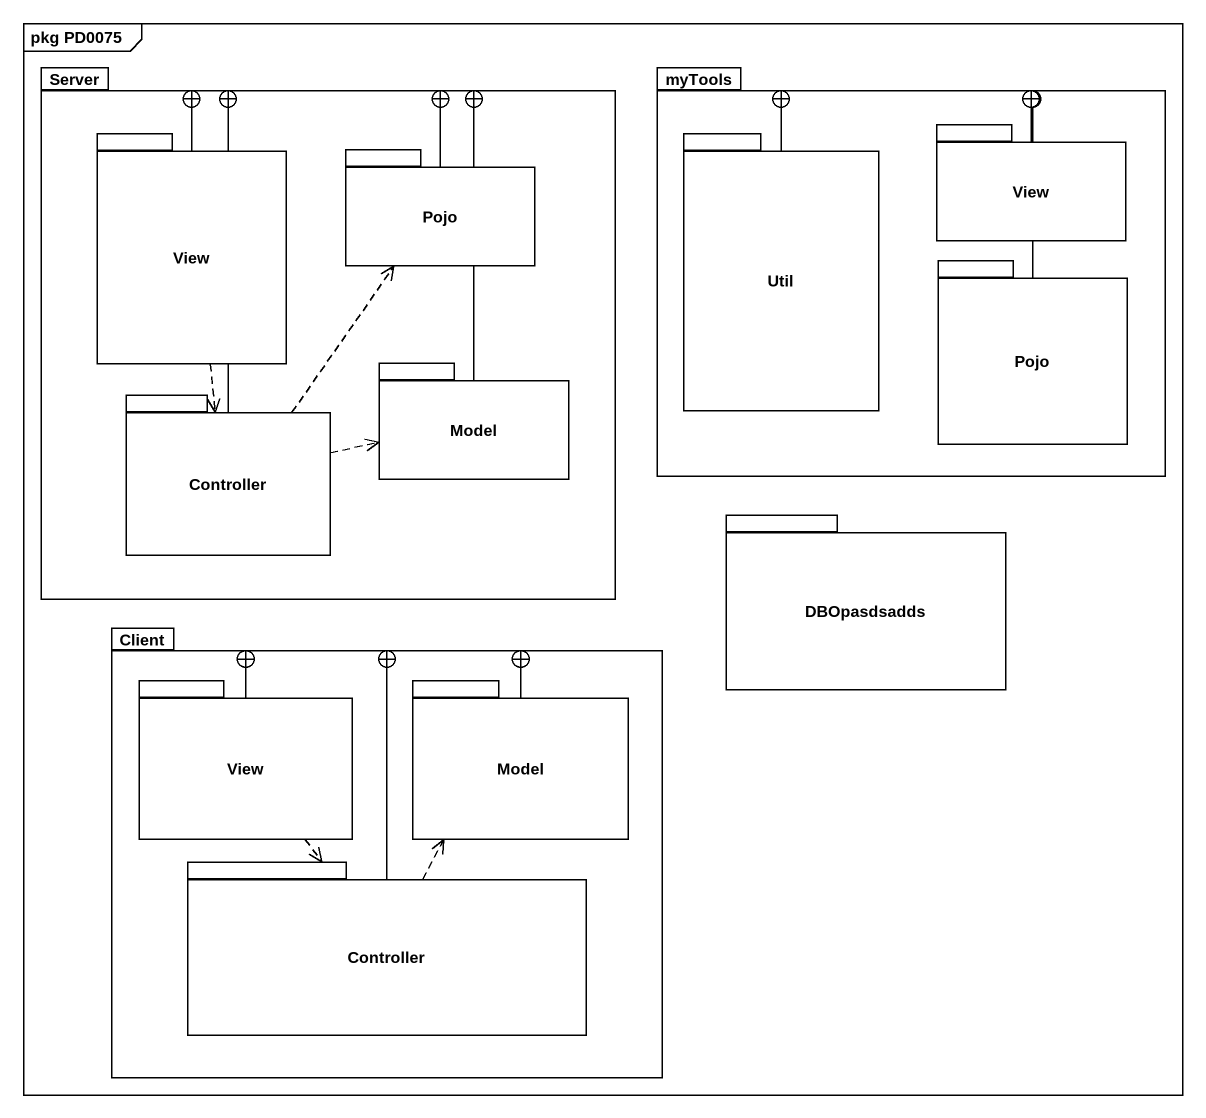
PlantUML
@startuml
mainframe pkg PD0075
package Server {
  package View {
  }
  package Pojo {
  }
  package Controller {
  }
  package Model {
  }
}
package myTools {
  package Util {
  }
  package "View" as View_2 {
  }
  package "Pojo" as Pojo_2 {
  }
}
package DBOpasdsadds {
}
package Client {
  package "View" as View_3 {
  }
  package "Model" as Model_2 {
  }
  package "Controller" as Controller_2 {
  }
}
View --+ Server
View ..> Controller
Util -right-+ myTools
View_2 --+ myTools
Pojo --+ Server
Pojo_2 -up-+ myTools
Controller -up-+ Server
Controller .up.> Pojo
Controller .right.> Model
Model -up-+ Server
View_3 --+ Client
View_3 ..> Controller_2
Model_2 --+ Client
Controller_2 -up-+ Client
Controller_2 .up.> Model_2
@enduml
